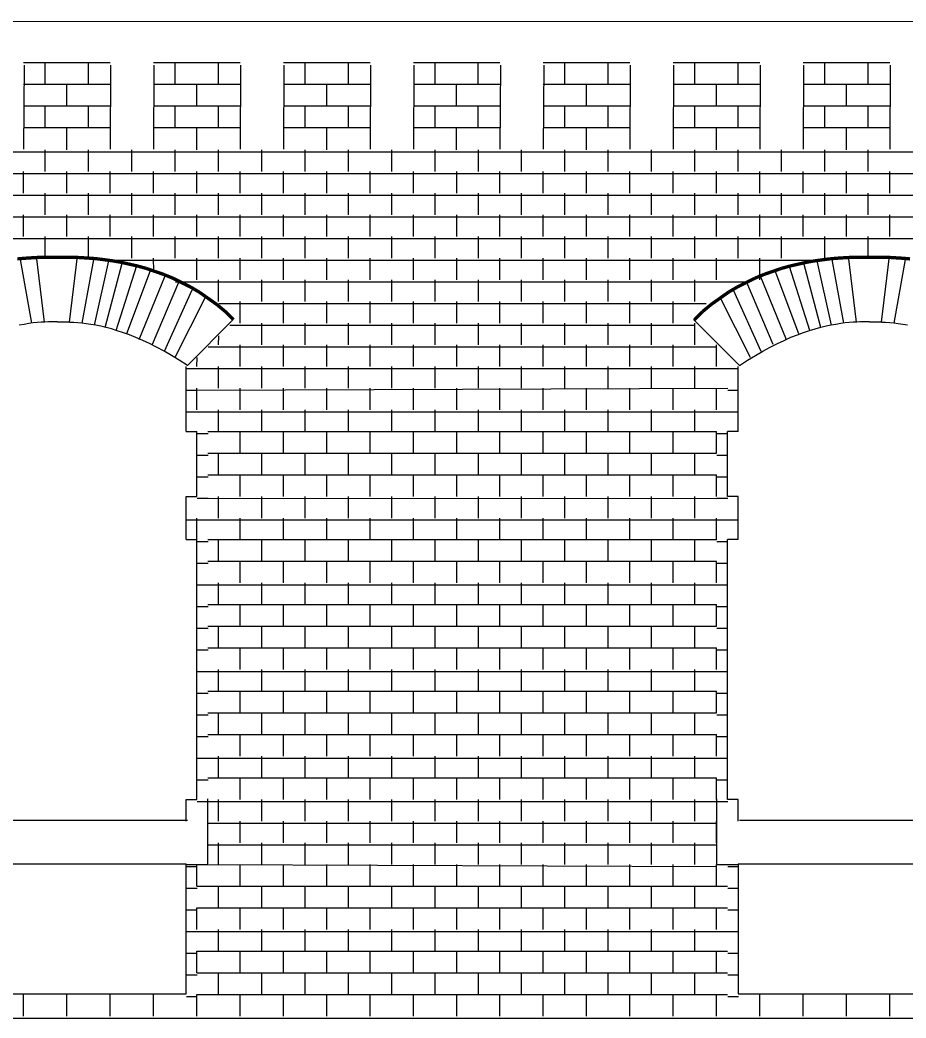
# Model space of a CAD drawing. Extents: x 38 to 304, y 35 to 202.
# Drawn here: x 196.81 to 237.73, y 105.5 to 151.59 of the extents above; entities that cross this region are included whole.
import ezdxf

# ---------------------------------------------------------------- set-up
doc = ezdxf.new("R2010")
doc.units = 0
doc.header["$MEASUREMENT"] = 0
doc.layers.add('OHNE_NAMEN', color=5, linetype='CONTINUOUS')

msp = doc.modelspace()

# ---------------------------------------------------------------- linework, layer by layer
at = {"layer": 'OHNE_NAMEN', "color": 5, "linetype": 'CONTINUOUS'}
msp.add_line((54.9808, 151.5914), (303.0001, 151.5001), dxfattribs=at)
at = {"layer": 'OHNE_NAMEN', "color": 7, "linetype": 'CONTINUOUS'}
for p, q in [((196.9791, 149.6215), (200.9793, 149.6215)), ((196.9999, 149.5002), (196.9791, 145.621)), ((197.9796, 148.5911), (197.9796, 149.5912)), ((199.9798, 148.5911), (199.9798, 149.5912)), ((201.0001, 149.5002), (200.9793, 145.621)), ((202.9792, 149.6215), (206.9793, 149.6215)), ((203, 149.5002), (202.9792, 145.621)), ((203.9796, 148.5911), (203.9796, 149.5912)), ((205.9799, 148.5911), (205.9799, 149.5912)), ((207.0001, 149.5002), (206.9793, 145.621)), ((208.9792, 149.6215), (212.9794, 149.6215)), ((209, 149.5002), (208.9792, 145.621)), ((209.9797, 148.5911), (209.9797, 149.5912)), ((211.9799, 148.5911), (211.9799, 149.5912)), ((213.0002, 149.5002), (212.9794, 145.621)), ((214.9792, 149.6215), (218.9794, 149.6215)), ((215.0001, 149.5002), (214.9792, 145.621)), ((215.9797, 148.5911), (215.9797, 149.5912)), ((217.98, 148.5911), (217.98, 149.5912)), ((218.9999, 149.5002), (218.9794, 145.621)), ((220.9793, 149.6215), (224.9794, 149.6215)), ((221.0001, 149.5002), (220.9793, 145.621)), ((221.9798, 148.5911), (221.9798, 149.5912)), ((223.98, 148.5911), (223.98, 149.5912)), ((224.9999, 149.5002), (224.9791, 145.621)), ((226.9793, 149.6215), (230.9795, 149.6215)), ((227.0002, 149.5002), (226.9793, 145.621)), ((227.9798, 148.5911), (227.9798, 149.5912)), ((229.9801, 148.5911), (229.9801, 149.5912)), ((230.9999, 149.5002), (230.9791, 145.621)), ((232.9794, 149.6215), (236.9795, 149.6215)), ((232.9998, 149.5002), (232.9794, 145.621)), ((233.9798, 148.5911), (233.9798, 149.5912)), ((235.9801, 148.5911), (235.9801, 149.5912)), ((237, 149.5002), (236.9792, 145.621)), ((196.9791, 148.6214), (200.9793, 148.6214)), ((198.9797, 147.5909), (198.9797, 148.5911)), ((202.9792, 148.6214), (206.9793, 148.6214)), ((204.9797, 147.5909), (204.9797, 148.5911)), ((208.9792, 148.6214), (212.9794, 148.6214)), ((210.9798, 147.5909), (210.9798, 148.5911)), ((214.9792, 148.6214), (218.9794, 148.6214)), ((216.9798, 147.5909), (216.9798, 148.5911)), ((220.9793, 148.6214), (224.9794, 148.6214)), ((222.9799, 147.5909), (222.9799, 148.5911)), ((226.9793, 148.6214), (230.9795, 148.6214)), ((228.98, 147.5909), (228.98, 148.5911)), ((232.9794, 148.6214), (236.9795, 148.6214)), ((234.98, 147.5909), (234.98, 148.5911)), ((196.9791, 147.6213), (200.9793, 147.6213)), ((197.9799, 146.5912), (197.9799, 147.5909)), ((199.9795, 146.5912), (199.9795, 147.5913)), ((202.9792, 147.6213), (206.9793, 147.6213)), ((203.98, 146.5912), (203.98, 147.5909)), ((205.9795, 146.5912), (205.9795, 147.5913)), ((208.9792, 147.6213), (212.9794, 147.6213)), ((209.98, 146.5912), (209.98, 147.5909)), ((211.9796, 146.5912), (211.9796, 147.5913)), ((214.9792, 147.6213), (218.9794, 147.6213)), ((215.9801, 146.5912), (215.9801, 147.5909)), ((217.9796, 146.5912), (217.9796, 147.5913)), ((220.9793, 147.6213), (224.9794, 147.6213)), ((221.9801, 146.5912), (221.9801, 147.5909)), ((223.9797, 146.5912), (223.9797, 147.5913)), ((226.9793, 147.6213), (230.9795, 147.6213)), ((227.9802, 146.5912), (227.9802, 147.5909)), ((229.9797, 146.5912), (229.9797, 147.5913)), ((232.9794, 147.6213), (236.9795, 147.6213)), ((233.9802, 146.5912), (233.9802, 147.5909)), ((235.9798, 146.5912), (235.9798, 147.5913)), ((196.9791, 146.6215), (200.9793, 146.6215)), ((198.9797, 145.591), (198.9797, 146.5912)), ((202.9792, 146.6215), (206.9793, 146.6215)), ((204.9797, 145.591), (204.9797, 146.5912)), ((208.9792, 146.6215), (212.9794, 146.6215)), ((210.9798, 145.591), (210.9798, 146.5912)), ((214.9792, 146.6215), (218.9794, 146.6215)), ((216.9795, 145.591), (216.9795, 146.5912)), ((220.9793, 146.6215), (224.9794, 146.6215)), ((222.9795, 145.591), (222.9795, 146.5912)), ((226.9793, 146.6215), (230.9795, 146.6215)), ((228.9796, 145.591), (228.9796, 146.5912)), ((232.9794, 146.6215), (236.9795, 146.6215)), ((234.9796, 145.591), (234.9796, 146.5912)), ((55.0002, 145.5), (303.0001, 145.5)), ((197.9807, 144.5906), (197.9807, 145.5907)), ((199.9806, 144.5906), (199.9806, 145.5907)), ((201.9805, 144.5906), (201.9805, 145.5907)), ((203.9807, 144.5906), (203.9807, 145.5907)), ((205.9809, 144.5916), (205.9809, 145.5914)), ((207.9808, 144.5916), (207.9808, 145.5914)), ((209.9811, 144.5916), (209.9811, 145.5914)), ((211.981, 144.5916), (211.981, 145.5914)), ((213.9809, 144.5916), (213.9809, 145.5914)), ((215.9811, 144.5916), (215.9811, 145.5914)), ((217.981, 144.5916), (217.981, 145.5914)), ((219.9809, 144.5916), (219.9809, 145.5914)), ((221.9812, 144.5916), (221.9812, 145.5914)), ((223.9811, 144.5916), (223.9811, 145.5914)), ((225.981, 144.5916), (225.981, 145.5914)), ((227.9812, 144.5916), (227.9812, 145.5914)), ((229.9808, 144.5906), (229.9808, 145.5903)), ((231.9814, 144.5916), (231.9814, 145.5914)), ((233.9813, 144.5913), (233.9813, 145.591)), ((235.9815, 144.5916), (235.9815, 145.5914)), ((55.0002, 144.4999), (303.0001, 144.4999)), ((196.9809, 143.5908), (196.9809, 144.5909)), ((198.9808, 143.5908), (198.9808, 144.5909)), ((200.9807, 143.5908), (200.9807, 144.5909)), ((202.9809, 143.5908), (202.9809, 144.5909)), ((204.9808, 143.5904), (204.9808, 144.5906)), ((206.9807, 143.5904), (206.9807, 144.5906)), ((208.9806, 143.5904), (208.9806, 144.5906)), ((210.9809, 143.5904), (210.9809, 144.5906)), ((212.9808, 143.5904), (212.9808, 144.5906)), ((214.9806, 143.5904), (214.9806, 144.5906)), ((216.9806, 143.5904), (216.9806, 144.5906)), ((218.9808, 143.5904), (218.9808, 144.5906)), ((220.9807, 143.5904), (220.9807, 144.5906)), ((222.9806, 143.5904), (222.9806, 144.5906)), ((224.9809, 143.5901), (224.9809, 144.5906)), ((226.9807, 143.5901), (226.9807, 144.5902)), ((228.9806, 143.5901), (228.9806, 144.5902)), ((230.9813, 143.5919), (230.9813, 144.5916)), ((232.9815, 143.5915), (232.9815, 144.5913)), ((234.9814, 143.5915), (234.9814, 144.5913)), ((236.9813, 143.5915), (236.9813, 144.5913)), ((55.0002, 143.5001), (303.0001, 143.5001)), ((197.9807, 142.5907), (197.9807, 143.5908)), ((199.9806, 142.5907), (199.9806, 143.5908)), ((201.9805, 142.5907), (201.9805, 143.5908)), ((203.9807, 142.5907), (203.9807, 143.5908)), ((205.9809, 142.5914), (205.9809, 143.5911)), ((207.9808, 142.5914), (207.9808, 143.5911)), ((209.9811, 142.5914), (209.9811, 143.5911)), ((211.981, 142.5914), (211.981, 143.5911)), ((213.9809, 142.5914), (213.9809, 143.5911)), ((215.9811, 142.5914), (215.9811, 143.5911)), ((217.981, 142.5914), (217.981, 143.5911)), ((219.9809, 142.5914), (219.9809, 143.5911)), ((221.9812, 142.5914), (221.9812, 143.5911)), ((223.9811, 142.5914), (223.9811, 143.5911)), ((225.981, 142.5914), (225.981, 143.5911)), ((227.9812, 142.5914), (227.9812, 143.5911)), ((229.9811, 142.5914), (229.9811, 143.5911)), ((231.981, 142.5914), (231.981, 143.5911)), ((233.9813, 142.5914), (233.9813, 143.5911)), ((235.9811, 142.5914), (235.9811, 143.5911)), ((55.0002, 142.5), (303.0001, 142.5)), ((196.9805, 141.5912), (196.9805, 142.5914)), ((198.9808, 141.5912), (198.9808, 142.5914)), ((200.9807, 141.5912), (200.9807, 142.5914)), ((202.9809, 141.5912), (202.9809, 142.5914)), ((204.9808, 141.5905), (204.9808, 142.5907)), ((206.9807, 141.5905), (206.9807, 142.5907)), ((208.9806, 141.5905), (208.9806, 142.5907)), ((210.9809, 141.5905), (210.9809, 142.5907)), ((212.9808, 141.5905), (212.9808, 142.5907)), ((214.9806, 141.5905), (214.9806, 142.5907)), ((216.9806, 141.5905), (216.9806, 142.5907)), ((218.9808, 141.5905), (218.9808, 142.5907)), ((220.9807, 141.5905), (220.9807, 142.5907)), ((222.9806, 141.5905), (222.9806, 142.5907)), ((224.9809, 141.5902), (224.9809, 142.5907)), ((226.9807, 141.5902), (226.9807, 142.5903)), ((228.9806, 141.5902), (228.9806, 142.5903)), ((230.9805, 141.5902), (230.9805, 142.5903)), ((232.9808, 141.5902), (232.9808, 142.5903)), ((234.9807, 141.5902), (234.9807, 142.5903)), ((236.9806, 141.5902), (236.9806, 142.5903)), ((197.9807, 140.5915), (197.9807, 141.5916)), ((199.9806, 140.5915), (199.9806, 141.5916)), ((201.9808, 140.5904), (201.9808, 141.5905)), ((203.9807, 140.5911), (203.9807, 141.5912)), ((205.9809, 140.5915), (205.9809, 141.5912)), ((207.9808, 140.5915), (207.9808, 141.5912)), ((209.9811, 140.5915), (209.9811, 141.5912)), ((211.981, 140.5915), (211.981, 141.5912)), ((213.9809, 140.5915), (213.9809, 141.5912)), ((215.9811, 140.5915), (215.9811, 141.5912)), ((217.981, 140.5915), (217.981, 141.5912)), ((219.9809, 140.5915), (219.9809, 141.5912)), ((221.9812, 140.5915), (221.9812, 141.5912)), ((223.9811, 140.5915), (223.9811, 141.5912)), ((225.981, 140.5915), (225.981, 141.5912)), ((227.9812, 140.5915), (227.9812, 141.5912)), ((229.9808, 140.5901), (229.9808, 141.5902)), ((231.9807, 140.5901), (231.9807, 141.5902)), ((233.9806, 140.5901), (233.9806, 141.5902)), ((235.9808, 140.5901), (235.9808, 141.5902)), ((55.0002, 141.4999), (303.0001, 141.4999)), ((197.9404, 137.643), (197.5693, 140.6768)), ((199.1039, 137.643), (199.4747, 140.6768)), ((203, 139.9999), (202.9809, 140.5915)), ((204.9808, 139.5906), (204.9808, 140.5908)), ((206.9807, 139.5906), (206.9807, 140.5908)), ((208.9806, 139.5906), (208.9806, 140.5908)), ((210.9809, 139.5906), (210.9809, 140.5908)), ((212.9808, 139.5906), (212.9808, 140.5908)), ((214.9806, 139.5906), (214.9806, 140.5908)), ((216.9806, 139.5906), (216.9806, 140.5908)), ((218.9808, 139.5906), (218.9808, 140.5908)), ((220.9807, 139.5906), (220.9807, 140.5908)), ((222.9806, 139.5906), (222.9806, 140.5908)), ((224.9809, 139.5903), (224.9809, 140.5908)), ((226.9807, 139.5903), (226.9807, 140.5904)), ((228.9806, 139.5903), (228.9806, 140.5904)), ((230.9809, 139.5903), (230.9809, 140.5904)), ((235.4404, 137.643), (235.0696, 140.6768)), ((236.6042, 137.643), (236.9749, 140.6768)), ((197.358, 137.59), (196.8288, 140.5357)), ((199.6863, 137.59), (200.2155, 140.5357)), ((200.2511, 137.5018), (200.9207, 140.4652)), ((200.7447, 137.396), (201.5384, 140.3593)), ((201.0001, 140.5001), (233.5001, 140.5001)), ((201.2566, 137.2549), (202.1907, 140.2006)), ((233.2881, 137.2549), (232.3536, 140.2006)), ((233.7996, 137.396), (233.0062, 140.3593)), ((234.2935, 137.5018), (233.6232, 140.4652)), ((234.8583, 137.59), (234.3287, 140.5357)), ((237.1866, 137.59), (237.7158, 140.5357)), ((201.7504, 137.1198), (202.844, 140.0242)), ((202.3145, 136.8376), (203.5143, 139.7772)), ((232.2121, 136.8199), (231.013, 139.7596)), ((232.7769, 137.1021), (231.6833, 140.0066)), ((202.9259, 136.6199), (204.149, 139.4774)), ((204.0001, 139.5), (230.5001, 139.5)), ((205.9809, 138.5916), (205.9809, 139.5913)), ((207.9808, 138.5916), (207.9808, 139.5913)), ((209.9811, 138.5916), (209.9811, 139.5913)), ((211.981, 138.5916), (211.981, 139.5913)), ((213.9809, 138.5916), (213.9809, 139.5913)), ((215.9811, 138.5916), (215.9811, 139.5913)), ((217.981, 138.5916), (217.981, 139.5913)), ((219.9809, 138.5916), (219.9809, 139.5913)), ((221.9812, 138.5916), (221.9812, 139.5913)), ((223.9811, 138.5916), (223.9811, 139.5913)), ((225.981, 138.5916), (225.981, 139.5913)), ((227.9812, 138.5916), (227.9812, 139.5913)), ((231.6007, 136.6023), (230.378, 139.4598)), ((203.4907, 136.2968), (204.7663, 139.1246)), ((203.9842, 136.0145), (205.3664, 138.7542)), ((230.5424, 135.9969), (229.1606, 138.7366)), ((231.0363, 136.2791), (229.7603, 139.107)), ((206, 138.5002), (228.5002, 138.5002)), ((206.9807, 137.5907), (206.9807, 138.5905)), ((208.9806, 137.5907), (208.9806, 138.5905)), ((210.9809, 137.5907), (210.9809, 138.5905)), ((212.9808, 137.5907), (212.9808, 138.5905)), ((214.9806, 137.5907), (214.9806, 138.5905)), ((216.9806, 137.5907), (216.9806, 138.5905)), ((218.9808, 137.5907), (218.9808, 138.5905)), ((220.9807, 137.5907), (220.9807, 138.5905)), ((222.9806, 137.5907), (222.9806, 138.5905)), ((224.9809, 137.5904), (224.9809, 138.5905)), ((226.9807, 137.5904), (226.9807, 138.5902)), ((204.5423, 135.6325), (206.6636, 137.7537)), ((206.4999, 137.5001), (227.9999, 137.5001)), ((207.9808, 136.5917), (207.9808, 137.5911)), ((209.9811, 136.5917), (209.9811, 137.5911)), ((211.981, 136.5917), (211.981, 137.5911)), ((213.9809, 136.5917), (213.9809, 137.5911)), ((215.9811, 136.5917), (215.9811, 137.5911)), ((217.981, 136.5917), (217.981, 137.5911)), ((219.9809, 136.5917), (219.9809, 137.5911)), ((221.9812, 136.5917), (221.9812, 137.5911)), ((223.9811, 136.5917), (223.9811, 137.5911)), ((225.981, 136.5917), (225.981, 137.5911)), ((230.0422, 135.6325), (227.9209, 137.7537)), ((227.9812, 136.5917), (227.9812, 137.5911)), ((205.9809, 136.5917), (206, 136.9998)), ((205.5001, 136.4999), (229, 136.4999)), ((206.9807, 135.5905), (206.9807, 136.5906)), ((208.9806, 135.5905), (208.9806, 136.5906)), ((210.9809, 135.5905), (210.9809, 136.5906)), ((212.9808, 135.5905), (212.9808, 136.5906)), ((214.9806, 135.5905), (214.9806, 136.5906)), ((216.9806, 135.5905), (216.9806, 136.5906)), ((218.9808, 135.5905), (218.9808, 136.5906)), ((220.9807, 135.5905), (220.9807, 136.5906)), ((222.9806, 135.5905), (222.9806, 136.5906)), ((224.9809, 135.5901), (224.9809, 136.5906)), ((226.9807, 135.5901), (226.9807, 136.5903)), ((228.9806, 135.5901), (228.9806, 136.5903)), ((204.9808, 135.5905), (204.9999, 136.0001)), ((205.9809, 134.5914), (205.9809, 135.5912)), ((207.9808, 134.5914), (207.9808, 135.5912)), ((209.9811, 134.5914), (209.9811, 135.5912)), ((211.981, 134.5914), (211.981, 135.5912)), ((213.9809, 134.5914), (213.9809, 135.5912)), ((215.9811, 134.5914), (215.9811, 135.5912)), ((217.981, 134.5914), (217.981, 135.5912)), ((219.9809, 134.5914), (219.9809, 135.5912)), ((221.9812, 134.5914), (221.9812, 135.5912)), ((223.9811, 134.5914), (223.9811, 135.5912)), ((225.981, 134.5914), (225.981, 135.5912)), ((227.9812, 134.5914), (227.9812, 135.5912)), ((204.9999, 135.5002), (229.4999, 135.5002)), ((204.9808, 133.5906), (204.9808, 134.5907)), ((204.9999, 134.5001), (229.4999, 134.5879)), ((206.9807, 133.5906), (206.9807, 134.5907)), ((208.9806, 133.5906), (208.9806, 134.5907)), ((210.9809, 133.5906), (210.9809, 134.5907)), ((212.9808, 133.5906), (212.9808, 134.5907)), ((214.9806, 133.5906), (214.9806, 134.5907)), ((216.9806, 133.5906), (216.9806, 134.5907)), ((218.9808, 133.5906), (218.9808, 134.5907)), ((220.9807, 133.5906), (220.9807, 134.5907)), ((222.9806, 133.5906), (222.9806, 134.5907)), ((224.9809, 133.5902), (224.9809, 134.5907)), ((226.9807, 133.5902), (226.9807, 134.5904)), ((228.9806, 133.5902), (228.9806, 134.5904)), ((204.9999, 133.4999), (229.4999, 133.4999)), ((205.9809, 132.5915), (205.9809, 133.5913)), ((207.9808, 132.5915), (207.9808, 133.5913)), ((209.9811, 132.5915), (209.9811, 133.5913)), ((211.981, 132.5915), (211.981, 133.5913)), ((213.9809, 132.5915), (213.9809, 133.5913)), ((215.9811, 132.5915), (215.9811, 133.5913)), ((217.981, 132.5915), (217.981, 133.5913)), ((219.9809, 132.5915), (219.9809, 133.5913)), ((221.9812, 132.5915), (221.9812, 133.5913)), ((223.9811, 132.5915), (223.9811, 133.5913)), ((225.981, 132.5915), (225.981, 133.5913)), ((227.9812, 132.5915), (227.9812, 133.5913)), ((205.4811, 132.5915), (228.981, 132.5915)), ((206.9807, 131.5907), (206.9807, 132.5908)), ((208.9806, 131.5907), (208.9806, 132.5908)), ((210.9809, 131.5907), (210.9809, 132.5908)), ((212.9808, 131.5907), (212.9808, 132.5908)), ((214.9806, 131.5907), (214.9806, 132.5908)), ((216.9806, 131.5907), (216.9806, 132.5908)), ((218.9808, 131.5907), (218.9808, 132.5908)), ((220.9807, 131.5907), (220.9807, 132.5908)), ((222.9806, 131.5907), (222.9806, 132.5908)), ((224.9809, 131.5903), (224.9809, 132.5908)), ((226.9807, 131.5903), (226.9807, 132.5905)), ((228.9806, 131.5903), (228.9806, 132.5905)), ((205.4807, 131.5914), (228.9806, 131.5914)), ((205.9809, 130.5916), (205.9809, 131.5914)), ((207.9808, 130.5916), (207.9808, 131.5914)), ((209.9811, 130.5916), (209.9811, 131.5914)), ((211.981, 130.5916), (211.981, 131.5914)), ((213.9809, 130.5916), (213.9809, 131.5914)), ((215.9811, 130.5916), (215.9811, 131.5914)), ((217.981, 130.5916), (217.981, 131.5914)), ((219.9809, 130.5916), (219.9809, 131.5914)), ((221.9812, 130.5916), (221.9812, 131.5914)), ((223.9811, 130.5916), (223.9811, 131.5914)), ((225.981, 130.5916), (225.981, 131.5914)), ((227.9812, 130.5916), (227.9812, 131.5914)), ((205.4811, 130.5913), (228.981, 130.5913)), ((206.9807, 129.5904), (206.9807, 130.5906)), ((208.9806, 129.5904), (208.9806, 130.5906)), ((210.9809, 129.5904), (210.9809, 130.5906)), ((212.9808, 129.5904), (212.9808, 130.5906)), ((214.9806, 129.5904), (214.9806, 130.5906)), ((216.9806, 129.5904), (216.9806, 130.5906)), ((218.9808, 129.5904), (218.9808, 130.5906)), ((220.9807, 129.5904), (220.9807, 130.5906)), ((222.9806, 129.5904), (222.9806, 130.5906)), ((224.9809, 129.5901), (224.9809, 130.5906)), ((226.9807, 129.5901), (226.9807, 130.5902)), ((228.9806, 129.5901), (228.9806, 130.5902)), ((205.9809, 128.5914), (205.9809, 129.5911)), ((207.9808, 128.5914), (207.9808, 129.5911)), ((209.9811, 128.5914), (209.9811, 129.5911)), ((211.981, 128.5914), (211.981, 129.5911)), ((213.9809, 128.5914), (213.9809, 129.5911)), ((215.9811, 128.5914), (215.9811, 129.5911)), ((217.981, 128.5914), (217.981, 129.5911)), ((219.9809, 128.5914), (219.9809, 129.5911)), ((221.9812, 128.5914), (221.9812, 129.5911)), ((223.9811, 128.5914), (223.9811, 129.5911)), ((225.981, 128.5914), (225.981, 129.5911)), ((227.9812, 128.5914), (227.9812, 129.5911)), ((205.5001, 129.5001), (229, 129.4984)), ((204.9808, 127.5905), (204.9808, 128.5907)), ((204.9999, 128.5), (229.4999, 128.5)), ((206.9807, 127.5905), (206.9807, 128.5907)), ((208.9806, 127.5905), (208.9806, 128.5907)), ((210.9809, 127.5905), (210.9809, 128.5907)), ((212.9808, 127.5905), (212.9808, 128.5907)), ((214.9806, 127.5905), (214.9806, 128.5907)), ((216.9806, 127.5905), (216.9806, 128.5907)), ((218.9808, 127.5905), (218.9808, 128.5907)), ((220.9807, 127.5905), (220.9807, 128.5907)), ((222.9806, 127.5905), (222.9806, 128.5907)), ((224.9809, 127.5902), (224.9809, 128.5907)), ((226.9807, 127.5902), (226.9807, 128.5903)), ((228.9806, 127.5902), (228.9806, 128.5903)), ((205.4807, 127.5916), (228.9806, 127.5916)), ((205.9809, 126.5915), (205.9809, 127.5913)), ((207.9808, 126.5915), (207.9808, 127.5913)), ((209.9811, 126.5915), (209.9811, 127.5913)), ((211.981, 126.5915), (211.981, 127.5913)), ((213.9809, 126.5915), (213.9809, 127.5913)), ((215.9811, 126.5915), (215.9811, 127.5913)), ((217.981, 126.5915), (217.981, 127.5913)), ((219.9809, 126.5915), (219.9809, 127.5913)), ((221.9812, 126.5915), (221.9812, 127.5913)), ((223.9811, 126.5915), (223.9811, 127.5913)), ((225.981, 126.5915), (225.981, 127.5913)), ((227.9812, 126.5915), (227.9812, 127.5913)), ((205.4811, 126.5915), (228.981, 126.5915)), ((206.9807, 125.5907), (206.9807, 126.5908)), ((208.9806, 125.5907), (208.9806, 126.5908)), ((210.9809, 125.5907), (210.9809, 126.5908)), ((212.9808, 125.5907), (212.9808, 126.5908)), ((214.9806, 125.5907), (214.9806, 126.5908)), ((216.9806, 125.5907), (216.9806, 126.5908)), ((218.9808, 125.5907), (218.9808, 126.5908)), ((220.9807, 125.5907), (220.9807, 126.5908)), ((222.9806, 125.5907), (222.9806, 126.5908)), ((224.9809, 125.5903), (224.9809, 126.5908)), ((226.9807, 125.5903), (226.9807, 126.5904)), ((228.9806, 125.5903), (228.9806, 126.5904)), ((205.5001, 125.5), (229, 125.4982)), ((205.9809, 124.5916), (205.9809, 125.5913)), ((207.9808, 124.5916), (207.9808, 125.5913)), ((209.9811, 124.5916), (209.9811, 125.5913)), ((211.981, 124.5916), (211.981, 125.5913)), ((213.9809, 124.5916), (213.9809, 125.5913)), ((215.9811, 124.5916), (215.9811, 125.5913)), ((217.981, 124.5916), (217.981, 125.5913)), ((219.9809, 124.5916), (219.9809, 125.5913)), ((221.9812, 124.5916), (221.9812, 125.5913)), ((223.9811, 124.5916), (223.9811, 125.5913)), ((225.981, 124.5916), (225.981, 125.5913)), ((227.9812, 124.5916), (227.9812, 125.5913)), ((205.4811, 124.5912), (228.981, 124.5912)), ((206.9807, 123.5908), (206.9807, 124.5909)), ((208.9806, 123.5908), (208.9806, 124.5909)), ((210.9809, 123.5908), (210.9809, 124.5909)), ((212.9808, 123.5908), (212.9808, 124.5909)), ((214.9806, 123.5908), (214.9806, 124.5909)), ((216.9806, 123.5908), (216.9806, 124.5909)), ((218.9808, 123.5908), (218.9808, 124.5909)), ((220.9807, 123.5908), (220.9807, 124.5909)), ((222.9806, 123.5908), (222.9806, 124.5909)), ((224.9809, 123.5904), (224.9809, 124.5909)), ((226.9807, 123.5904), (226.9807, 124.5905)), ((228.9806, 123.5904), (228.9806, 124.5905)), ((205.4807, 123.5915), (228.9806, 123.5915)), ((205.9809, 122.5917), (205.9809, 123.5915)), ((207.9808, 122.5917), (207.9808, 123.5915)), ((209.9811, 122.5917), (209.9811, 123.5915)), ((211.981, 122.5917), (211.981, 123.5915)), ((213.9809, 122.5917), (213.9809, 123.5915)), ((215.9811, 122.5917), (215.9811, 123.5915)), ((217.981, 122.5917), (217.981, 123.5915)), ((219.9809, 122.5917), (219.9809, 123.5915)), ((221.9812, 122.5917), (221.9812, 123.5915)), ((223.9811, 122.5917), (223.9811, 123.5915)), ((225.981, 122.5917), (225.981, 123.5915)), ((227.9812, 122.5917), (227.9812, 123.5915)), ((205.4811, 122.5913), (228.981, 122.5913)), ((206.9807, 121.5905), (206.9807, 122.5906)), ((208.9806, 121.5905), (208.9806, 122.5906)), ((210.9809, 121.5905), (210.9809, 122.5906)), ((212.9808, 121.5905), (212.9808, 122.5906)), ((214.9806, 121.5905), (214.9806, 122.5906)), ((216.9806, 121.5905), (216.9806, 122.5906)), ((218.9808, 121.5905), (218.9808, 122.5906)), ((220.9807, 121.5905), (220.9807, 122.5906)), ((222.9806, 121.5905), (222.9806, 122.5906)), ((224.9809, 121.5902), (224.9809, 122.5906)), ((226.9807, 121.5902), (226.9807, 122.5903)), ((228.9806, 121.5902), (228.9806, 122.5903)), ((205.5001, 121.5002), (229, 121.4984)), ((205.9809, 120.5914), (205.9809, 121.5912)), ((207.9808, 120.5914), (207.9808, 121.5912)), ((209.9811, 120.5914), (209.9811, 121.5912)), ((211.981, 120.5914), (211.981, 121.5912)), ((213.9809, 120.5914), (213.9809, 121.5912)), ((215.9811, 120.5914), (215.9811, 121.5912)), ((217.981, 120.5914), (217.981, 121.5912)), ((219.9809, 120.5914), (219.9809, 121.5912)), ((221.9812, 120.5914), (221.9812, 121.5912)), ((223.9811, 120.5914), (223.9811, 121.5912)), ((225.981, 120.5914), (225.981, 121.5912)), ((227.9812, 120.5914), (227.9812, 121.5912)), ((205.4811, 120.5914), (228.981, 120.5914)), ((206.9807, 119.5906), (206.9807, 120.5907)), ((208.9806, 119.5906), (208.9806, 120.5907)), ((210.9809, 119.5906), (210.9809, 120.5907)), ((212.9808, 119.5906), (212.9808, 120.5907)), ((214.9806, 119.5906), (214.9806, 120.5907)), ((216.9806, 119.5906), (216.9806, 120.5907)), ((218.9808, 119.5906), (218.9808, 120.5907)), ((220.9807, 119.5906), (220.9807, 120.5907)), ((222.9806, 119.5906), (222.9806, 120.5907)), ((224.9809, 119.5903), (224.9809, 120.5907)), ((226.9807, 119.5903), (226.9807, 120.5904)), ((228.9806, 119.5903), (228.9806, 120.5904)), ((205.4807, 119.5913), (228.9806, 119.5913)), ((205.9809, 118.5915), (205.9809, 119.5913)), ((207.9808, 118.5915), (207.9808, 119.5913)), ((209.9811, 118.5915), (209.9811, 119.5913)), ((211.981, 118.5915), (211.981, 119.5913)), ((213.9809, 118.5915), (213.9809, 119.5913)), ((215.9811, 118.5915), (215.9811, 119.5913)), ((217.981, 118.5915), (217.981, 119.5913)), ((219.9809, 118.5915), (219.9809, 119.5913)), ((221.9812, 118.5915), (221.9812, 119.5913)), ((223.9811, 118.5915), (223.9811, 119.5913)), ((225.981, 118.5915), (225.981, 119.5913)), ((227.9812, 118.5915), (227.9812, 119.5913)), ((205.4811, 118.5915), (228.981, 118.5915)), ((206.9807, 117.5907), (206.9807, 118.5908)), ((208.9806, 117.5907), (208.9806, 118.5908)), ((210.9809, 117.5907), (210.9809, 118.5908)), ((212.9808, 117.5907), (212.9808, 118.5908)), ((214.9806, 117.5907), (214.9806, 118.5908)), ((216.9806, 117.5907), (216.9806, 118.5908)), ((218.9808, 117.5907), (218.9808, 118.5908)), ((220.9807, 117.5907), (220.9807, 118.5908)), ((222.9806, 117.5907), (222.9806, 118.5908)), ((224.9809, 117.5904), (224.9809, 118.5908)), ((226.9807, 117.5904), (226.9807, 118.5905)), ((228.9806, 117.5904), (228.9806, 118.5905)), ((205.9809, 116.5916), (205.9809, 117.5914)), ((207.9808, 116.5916), (207.9808, 117.5914)), ((209.9811, 116.5916), (209.9811, 117.5914)), ((211.981, 116.5916), (211.981, 117.5914)), ((213.9809, 116.5916), (213.9809, 117.5914)), ((215.9811, 116.5916), (215.9811, 117.5914)), ((217.981, 116.5916), (217.981, 117.5914)), ((219.9809, 116.5916), (219.9809, 117.5914)), ((221.9812, 116.5916), (221.9812, 117.5914)), ((223.9811, 116.5916), (223.9811, 117.5914)), ((225.981, 116.5916), (225.981, 117.5914)), ((227.9812, 116.5916), (227.9812, 117.5914)), ((205.5001, 117.5001), (229, 117.4983)), ((205.4811, 116.5913), (228.981, 116.5913)), ((206.9807, 115.5905), (206.9807, 116.5906)), ((208.9806, 115.5905), (208.9806, 116.5906)), ((210.9809, 115.5905), (210.9809, 116.5906)), ((212.9808, 115.5905), (212.9808, 116.5906)), ((214.9806, 115.5905), (214.9806, 116.5906)), ((216.9806, 115.5905), (216.9806, 116.5906)), ((218.9808, 115.5905), (218.9808, 116.5906)), ((220.9807, 115.5905), (220.9807, 116.5906)), ((222.9806, 115.5905), (222.9806, 116.5906)), ((224.9809, 115.5901), (224.9809, 116.5906)), ((226.9807, 115.5901), (226.9807, 116.5902)), ((228.9806, 115.5901), (228.9806, 116.5902)), ((204.9999, 115.5001), (229.4999, 115.5001)), ((205.4803, 112.6215), (205.4803, 115.6215)), ((205.9809, 114.5914), (205.9809, 115.5912)), ((207.9808, 114.5914), (207.9808, 115.5912)), ((209.9811, 114.5914), (209.9811, 115.5912)), ((211.981, 114.5914), (211.981, 115.5912)), ((213.9809, 114.5914), (213.9809, 115.5912)), ((215.9811, 114.5914), (215.9811, 115.5912)), ((217.981, 114.5914), (217.981, 115.5912)), ((219.9809, 114.5914), (219.9809, 115.5912)), ((221.9812, 114.5914), (221.9812, 115.5912)), ((223.9811, 114.5914), (223.9811, 115.5912)), ((225.981, 114.5914), (225.981, 115.5912)), ((227.9812, 114.5914), (227.9812, 115.5912)), ((228.9803, 115.6215), (228.9803, 112.6215)), ((205.5001, 114.5), (229, 114.5)), ((206.9807, 113.5906), (206.9807, 114.5907)), ((208.9806, 113.5906), (208.9806, 114.5907)), ((210.9809, 113.5906), (210.9809, 114.5907)), ((212.9808, 113.5906), (212.9808, 114.5907)), ((214.9806, 113.5906), (214.9806, 114.5907)), ((216.9806, 113.5906), (216.9806, 114.5907)), ((218.9808, 113.5906), (218.9808, 114.5907)), ((220.9807, 113.5906), (220.9807, 114.5907)), ((222.9806, 113.5906), (222.9806, 114.5907)), ((224.9809, 113.5902), (224.9809, 114.5907)), ((226.9807, 113.5902), (226.9807, 114.5903)), ((228.9806, 113.5902), (228.9806, 114.5903)), ((205.5001, 113.4999), (229, 113.4999)), ((205.9809, 112.5915), (205.9809, 113.5913)), ((207.9808, 112.5915), (207.9808, 113.5913)), ((209.9811, 112.5915), (209.9811, 113.5913)), ((211.981, 112.5915), (211.981, 113.5913)), ((213.9809, 112.5915), (213.9809, 113.5913)), ((215.9811, 112.5915), (215.9811, 113.5913)), ((217.981, 112.5915), (217.981, 113.5913)), ((219.9809, 112.5915), (219.9809, 113.5913)), ((221.9812, 112.5915), (221.9812, 113.5913)), ((223.9811, 112.5915), (223.9811, 113.5913)), ((225.981, 112.5915), (225.981, 113.5913)), ((227.9812, 112.5915), (227.9812, 113.5913)), ((204.4802, 112.5915), (205.4807, 112.5915)), ((204.4806, 112.5915), (205.4807, 112.5915)), ((204.9808, 111.5907), (204.9808, 112.5908)), ((205.4811, 112.5915), (229, 112.5001)), ((206.9807, 111.5907), (206.9807, 112.5908)), ((208.9806, 111.5907), (208.9806, 112.5908)), ((210.9809, 111.5907), (210.9809, 112.5908)), ((212.9808, 111.5907), (212.9808, 112.5908)), ((214.9806, 111.5907), (214.9806, 112.5908)), ((216.9806, 111.5907), (216.9806, 112.5908)), ((218.9808, 111.5907), (218.9808, 112.5908)), ((220.9807, 111.5907), (220.9807, 112.5908)), ((222.9806, 111.5907), (222.9806, 112.5908)), ((224.9809, 111.5903), (224.9809, 112.5908)), ((226.9807, 111.5903), (226.9807, 112.5904)), ((228.9806, 112.5915), (229.9808, 112.5915)), ((228.9806, 112.5915), (229.9808, 112.5915)), ((228.9806, 111.5903), (228.9806, 112.5904)), ((204.9808, 111.5914), (229.4809, 111.5914)), ((205.9809, 110.5916), (205.9809, 111.5914)), ((207.9808, 110.5916), (207.9808, 111.5914)), ((209.9811, 110.5916), (209.9811, 111.5914)), ((211.981, 110.5916), (211.981, 111.5914)), ((213.9809, 110.5916), (213.9809, 111.5914)), ((215.9811, 110.5916), (215.9811, 111.5914)), ((217.981, 110.5916), (217.981, 111.5914)), ((219.9809, 110.5916), (219.9809, 111.5914)), ((221.9812, 110.5916), (221.9812, 111.5914)), ((223.9811, 110.5916), (223.9811, 111.5914)), ((225.981, 110.5916), (225.981, 111.5914)), ((227.9812, 110.5916), (227.9812, 111.5914)), ((204.9808, 109.5908), (204.9808, 110.5909)), ((204.9815, 110.5912), (229.4816, 110.5912)), ((206.9807, 109.5908), (206.9807, 110.5909)), ((208.9806, 109.5908), (208.9806, 110.5909)), ((210.9809, 109.5908), (210.9809, 110.5909)), ((212.9808, 109.5908), (212.9808, 110.5909)), ((214.9806, 109.5908), (214.9806, 110.5909)), ((216.9806, 109.5908), (216.9806, 110.5909)), ((218.9808, 109.5908), (218.9808, 110.5909)), ((220.9807, 109.5908), (220.9807, 110.5909)), ((222.9806, 109.5908), (222.9806, 110.5909)), ((224.9809, 109.5904), (224.9809, 110.5909)), ((226.9807, 109.5904), (226.9807, 110.5905)), ((228.9806, 109.5904), (228.9806, 110.5905)), ((204.9999, 109.5001), (229.4999, 109.5001)), ((205.9809, 108.5917), (205.9809, 109.5915)), ((207.9808, 108.5917), (207.9808, 109.5915)), ((209.9811, 108.5917), (209.9811, 109.5915)), ((211.981, 108.5917), (211.981, 109.5915)), ((213.9809, 108.5917), (213.9809, 109.5915)), ((215.9811, 108.5917), (215.9811, 109.5915)), ((217.981, 108.5917), (217.981, 109.5915)), ((219.9809, 108.5917), (219.9809, 109.5915)), ((221.9812, 108.5917), (221.9812, 109.5915)), ((223.9811, 108.5917), (223.9811, 109.5915)), ((225.981, 108.5917), (225.981, 109.5915)), ((227.9812, 108.5917), (227.9812, 109.5915)), ((204.9808, 107.5905), (204.9808, 108.5906)), ((204.9812, 108.5913), (229.4812, 108.5913)), ((206.9807, 107.5905), (206.9807, 108.5906)), ((208.9806, 107.5905), (208.9806, 108.5906)), ((210.9809, 107.5905), (210.9809, 108.5906)), ((212.9808, 107.5905), (212.9808, 108.5906)), ((214.9806, 107.5905), (214.9806, 108.5906)), ((216.9806, 107.5905), (216.9806, 108.5906)), ((218.9808, 107.5905), (218.9808, 108.5906)), ((220.9807, 107.5905), (220.9807, 108.5906)), ((222.9806, 107.5905), (222.9806, 108.5906)), ((224.9809, 107.5902), (224.9809, 108.5906)), ((226.9807, 107.5902), (226.9807, 108.5903)), ((228.9806, 107.5902), (228.9806, 108.5903)), ((204.9808, 107.5916), (229.4809, 107.5916)), ((205.9809, 106.5914), (205.9809, 107.5912)), ((207.9808, 106.5914), (207.9808, 107.5912)), ((209.9811, 106.5914), (209.9811, 107.5912)), ((211.981, 106.5914), (211.981, 107.5912)), ((213.9809, 106.5914), (213.9809, 107.5912)), ((215.9811, 106.5914), (215.9811, 107.5912)), ((217.981, 106.5914), (217.981, 107.5912)), ((219.9809, 106.5914), (219.9809, 107.5912)), ((221.9812, 106.5914), (221.9812, 107.5912)), ((223.9811, 106.5914), (223.9811, 107.5912)), ((225.981, 106.5914), (225.981, 107.5912)), ((227.9812, 106.5914), (227.9812, 107.5912)), ((196.9805, 105.5906), (196.9805, 106.5907)), ((198.9808, 105.5906), (198.9808, 106.5907)), ((200.9807, 105.5906), (200.9807, 106.5907)), ((202.9806, 105.5906), (202.9806, 106.5907)), ((204.9808, 105.5906), (204.9808, 106.5907)), ((204.9812, 106.5914), (229.4812, 106.5914)), ((206.9807, 105.5906), (206.9807, 106.5907)), ((208.9806, 105.5906), (208.9806, 106.5907)), ((210.9809, 105.5906), (210.9809, 106.5907)), ((212.9808, 105.5906), (212.9808, 106.5907)), ((214.9806, 105.5906), (214.9806, 106.5907)), ((216.9806, 105.5906), (216.9806, 106.5907)), ((218.9808, 105.5906), (218.9808, 106.5907)), ((220.9807, 105.5906), (220.9807, 106.5907)), ((222.9806, 105.5906), (222.9806, 106.5907)), ((224.9809, 105.5903), (224.9809, 106.5907)), ((226.9807, 105.5903), (226.9807, 106.5904)), ((228.9806, 105.5903), (228.9806, 106.5904)), ((230.9805, 105.5903), (230.9805, 106.5904)), ((232.9808, 105.5903), (232.9808, 106.5904)), ((234.9807, 105.5903), (234.9807, 106.5904)), ((236.9806, 105.5903), (236.9806, 106.5904)), ((55.0002, 105.5), (303.0001, 105.5))]:
    msp.add_line(p, q, dxfattribs=at)
at = {"layer": 'OHNE_NAMEN', "color": 1, "linetype": 'CONTINUOUS'}
for p, q in [((199.0633, 137.643), (198.0632, 137.6507)), ((236.5633, 137.643), (235.5631, 137.6507)), ((204.4802, 132.5915), (204.4802, 135.5916)), ((229.9808, 132.5915), (229.9808, 135.5916)), ((204.5, 135.5002), (204.9999, 135.5002)), ((229.4999, 135.5002), (230.0002, 135.5002)), ((204.5, 134.5004), (204.9999, 134.5004)), ((229.4999, 134.5001), (230.0002, 134.5001)), ((204.5, 133.5003), (204.9999, 133.5003)), ((229.4999, 133.4999), (230.0002, 133.4999)), ((204.4802, 132.5915), (204.9808, 132.5915)), ((204.9808, 129.5915), (204.9808, 132.5915)), ((204.9999, 132.4998), (205.4997, 132.4998)), ((229, 132.5002), (229.4999, 132.5002)), ((229.4805, 129.5915), (229.4805, 132.5915)), ((229.9808, 132.5915), (229.4805, 132.5915)), ((204.9999, 131.5004), (205.4997, 131.5004)), ((229, 131.5), (229.4999, 131.5)), ((204.9999, 130.5003), (205.4997, 130.5003)), ((229, 130.5003), (229.4999, 130.5003)), ((204.4802, 127.5916), (204.4802, 129.5915)), ((204.4802, 129.5915), (204.9808, 129.5915)), ((229.9808, 129.5915), (229.4805, 129.5915)), ((229.9808, 127.5916), (229.9808, 129.5915)), ((204.9999, 129.5001), (205.4997, 129.5001)), ((229, 129.5001), (229.4999, 129.5001)), ((204.5, 128.5), (205.0002, 128.5)), ((229.4999, 128.5), (230.0002, 128.5)), ((204.4802, 127.5916), (204.9808, 127.5916)), ((204.9808, 115.5915), (204.9808, 127.5916)), ((204.9999, 127.5002), (205.4997, 127.5002)), ((229, 127.5002), (229.4999, 127.5002)), ((229.4805, 115.5915), (229.4805, 127.5916)), ((229.9808, 127.5916), (229.4805, 127.5916)), ((204.9999, 126.5001), (205.4997, 126.5001)), ((229, 126.5001), (229.4999, 126.5001)), ((204.9999, 125.5), (205.4997, 125.5)), ((229, 125.5), (229.4999, 125.5)), ((204.9999, 124.5002), (205.4997, 124.5002)), ((229, 124.5002), (229.4999, 124.5002)), ((204.9999, 123.5001), (205.4997, 123.5001)), ((229, 123.5001), (229.4999, 123.5001)), ((204.9999, 122.5), (205.4997, 122.5)), ((229, 122.5), (229.4999, 122.5)), ((204.9999, 121.5002), (205.4997, 121.5002)), ((229, 121.5002), (229.4999, 121.5002)), ((204.9999, 120.5001), (205.4997, 120.5001)), ((229, 120.5001), (229.4999, 120.5001)), ((204.9999, 119.5003), (205.4997, 119.5003)), ((229, 119.5003), (229.4999, 119.5003)), ((204.9999, 118.5002), (205.4997, 118.5002)), ((229, 118.5002), (229.4999, 118.5002)), ((204.9999, 117.5001), (205.4997, 117.5001)), ((229, 117.5001), (229.4999, 117.5001)), ((204.9999, 116.5003), (205.4997, 116.5003)), ((229, 116.5003), (229.4999, 116.5003)), ((204.4802, 114.5914), (204.4802, 115.5915)), ((204.4802, 115.5915), (204.9808, 115.5915)), ((229.9808, 115.5915), (229.4805, 115.5915)), ((229.9808, 114.5914), (229.9808, 115.5915)), ((192.5422, 114.6323), (204.5423, 114.6323)), ((230.0422, 114.6323), (242.0422, 114.6323)), ((192.4798, 112.6215), (204.4799, 112.6215)), ((204.4799, 106.6214), (204.4799, 112.6215)), ((204.5, 112.5001), (204.9999, 112.5001)), ((229.4999, 112.5001), (229.9998, 112.5001)), ((229.9801, 112.6215), (241.9801, 112.6215)), ((229.9801, 112.6215), (229.9801, 106.6214)), ((204.5, 111.5004), (204.9999, 111.5004)), ((229.4999, 111.5004), (229.9998, 111.5004)), ((204.5, 110.5002), (204.9999, 110.5002)), ((229.4999, 110.5002), (229.9998, 110.5002)), ((204.5, 109.5001), (204.9999, 109.5001)), ((229.4999, 109.5001), (229.9998, 109.5001)), ((204.5, 108.5003), (204.9999, 108.5003)), ((229.4999, 108.5003), (229.9998, 108.5003)), ((204.5, 107.4999), (204.9999, 107.4999)), ((229.4999, 107.4999), (229.9998, 107.4999)), ((192.4798, 106.6214), (204.4799, 106.6214)), ((196.9812, 106.0916), (196.9812, 106.4916)), ((198.9811, 106.0916), (198.9811, 106.4916)), ((200.981, 106.0916), (200.981, 106.4916)), ((202.9813, 106.0916), (202.9813, 106.4916)), ((204.5, 106.5001), (204.9999, 106.5001)), ((229.4999, 106.5001), (229.9998, 106.5001)), ((229.9801, 106.6214), (241.9801, 106.6214)), ((230.9809, 106.0916), (230.9809, 106.4916)), ((232.9811, 106.0916), (232.9811, 106.4916)), ((234.981, 106.0916), (234.981, 106.4916)), ((236.981, 106.0916), (236.981, 106.4916))]:
    msp.add_line(p, q, dxfattribs=at)
at = {"layer": 'OHNE_NAMEN', "color": 7, "linetype": 'CONTINUOUS', "const_width": 0.1528}
for points in [[(196.6909, 140.5569), (197.0087, 140.5858)], [(197.0087, 140.5858), (197.2941, 140.6038)], [(197.2941, 140.6038), (197.5803, 140.6218)], [(197.5803, 140.6218), (197.8339, 140.6289)], [(197.8339, 140.6289), (198.048, 140.6317)], [(198.048, 140.6317), (198.2614, 140.6342)], [(198.2614, 140.6342), (198.4347, 140.6324)], [(198.4347, 140.6324), (198.5599, 140.6324)], [(198.6672, 140.6324), (198.5423, 140.6324)], [(198.8407, 140.6342), (198.6672, 140.6324)], [(199.0556, 140.6317), (198.8407, 140.6342)], [(199.27, 140.6289), (199.0556, 140.6317)], [(199.5248, 140.6218), (199.27, 140.6289)], [(199.8126, 140.6038), (199.5248, 140.6218)], [(200.0994, 140.5858), (199.8126, 140.6038)], [(200.4191, 140.5569), (200.0994, 140.5858)], [(200.7627, 140.511), (200.4191, 140.5569)], [(201.1063, 140.4652), (200.7627, 140.511)], [(233.5075, 140.4652), (233.849, 140.511)], [(233.849, 140.511), (234.1908, 140.5569)], [(234.1908, 140.5569), (234.5087, 140.5858)], [(234.5087, 140.5858), (234.7944, 140.6038)], [(234.7944, 140.6038), (235.0805, 140.6218)], [(235.0805, 140.6218), (235.3342, 140.6289)], [(235.3342, 140.6289), (235.548, 140.6317)], [(235.548, 140.6317), (235.7614, 140.6342)], [(235.7614, 140.6342), (235.935, 140.6324)], [(235.935, 140.6324), (236.0598, 140.6324)], [(236.1671, 140.6324), (236.0422, 140.6324)], [(236.341, 140.6342), (236.1671, 140.6324)], [(236.5555, 140.6317), (236.341, 140.6342)], [(236.77, 140.6289), (236.5555, 140.6317)], [(237.025, 140.6218), (236.77, 140.6289)], [(237.3126, 140.6038), (237.025, 140.6218)], [(237.5997, 140.5858), (237.3126, 140.6038)], [(237.9193, 140.5569), (237.5997, 140.5858)], [(201.4738, 140.402), (201.1063, 140.4652)], [(201.857, 140.3156), (201.4738, 140.402)], [(202.2401, 140.2292), (201.857, 140.3156)], [(202.6387, 140.1195), (202.2401, 140.2292)], [(203.0448, 139.9797), (202.6387, 140.1195)], [(231.5785, 139.9797), (231.9828, 140.1195)], [(231.9828, 140.1195), (232.3793, 140.2292)], [(232.3793, 140.2292), (232.7607, 140.3156)], [(232.7607, 140.3156), (233.1417, 140.402)], [(233.1417, 140.402), (233.5075, 140.4652)], [(203.4508, 139.84), (203.0448, 139.9797)], [(203.8639, 139.6707), (203.4508, 139.84)], [(204.276, 139.465), (203.8639, 139.6707)], [(230.3519, 139.465), (230.7625, 139.6707)], [(230.7625, 139.6707), (231.1742, 139.84)], [(231.1742, 139.84), (231.5785, 139.9797)], [(204.6887, 139.2597), (204.276, 139.465)], [(205.1001, 139.0181), (204.6887, 139.2597)], [(229.5306, 139.0181), (229.9409, 139.2597)], [(229.9409, 139.2597), (230.3519, 139.465)], [(205.5015, 138.7341), (205.1001, 139.0181)], [(205.9037, 138.4501), (205.5015, 138.7341)], [(228.7284, 138.4501), (229.1295, 138.7341)], [(229.1295, 138.7341), (229.5306, 139.0181)], [(206.2963, 138.1238), (205.9037, 138.4501)], [(228.3365, 138.1238), (228.7284, 138.4501)], [(206.6713, 137.7488), (206.2963, 138.1238)], [(227.9615, 137.7488), (228.3365, 138.1238)]]:
    msp.add_lwpolyline(points, dxfattribs=at)
at = {"layer": 'OHNE_NAMEN', "color": 7, "linetype": 'CONTINUOUS'}
for points in [[(196.7787, 137.5131), (196.9978, 137.5502)], [(196.9978, 137.5502), (197.2165, 137.5876)], [(197.2165, 137.5876), (197.4201, 137.6126)], [(197.4201, 137.6126), (197.6078, 137.6299)], [(197.6078, 137.6299), (197.7954, 137.6472)], [(197.7954, 137.6472), (197.9676, 137.6564)], [(197.9676, 137.6564), (198.1239, 137.6613)], [(198.1239, 137.6613), (198.2802, 137.6659)], [(198.2802, 137.6659), (198.4209, 137.6666)], [(198.4209, 137.6666), (198.5455, 137.6666)], [(198.6672, 137.6324), (198.5423, 137.6324)], [(198.8079, 137.6324), (198.6672, 137.6324)], [(198.9638, 137.6285), (198.8079, 137.6324)], [(199.1201, 137.6246), (198.9638, 137.6285)], [(199.2923, 137.6168), (199.1201, 137.6246)], [(199.48, 137.6013), (199.2923, 137.6168)], [(199.6673, 137.5854), (199.48, 137.6013)], [(199.8701, 137.5622), (199.6673, 137.5854)], [(200.0889, 137.5269), (199.8701, 137.5622)], [(200.3076, 137.492), (200.0889, 137.5269)], [(200.5422, 137.445), (200.3076, 137.492)], [(200.7923, 137.3826), (200.5422, 137.445)], [(201.0421, 137.3202), (200.7923, 137.3826)], [(233.5438, 137.335), (233.7939, 137.3995)], [(233.7939, 137.3995), (234.0441, 137.4641)], [(234.0441, 137.4641), (234.2786, 137.5131)], [(234.2786, 137.5131), (234.4977, 137.5502)], [(234.4977, 137.5502), (234.7168, 137.5876)], [(234.7168, 137.5876), (234.92, 137.6126)], [(234.92, 137.6126), (235.1077, 137.6299)], [(235.1077, 137.6299), (235.2954, 137.6472)], [(235.2954, 137.6472), (235.4675, 137.6564)], [(235.4675, 137.6564), (235.6238, 137.6613)], [(235.6238, 137.6613), (235.7801, 137.6659)], [(235.7801, 137.6659), (235.9208, 137.6666)], [(235.9208, 137.6666), (236.0457, 137.6666)], [(236.1671, 137.6324), (236.0422, 137.6324)], [(236.3078, 137.6324), (236.1671, 137.6324)], [(236.4641, 137.6285), (236.3078, 137.6324)], [(236.6204, 137.6246), (236.4641, 137.6285)], [(236.7922, 137.6168), (236.6204, 137.6246)], [(236.9799, 137.6013), (236.7922, 137.6168)], [(237.1672, 137.5854), (236.9799, 137.6013)], [(237.3704, 137.5622), (237.1672, 137.5854)], [(237.5891, 137.5269), (237.3704, 137.5622)], [(237.8079, 137.492), (237.5891, 137.5269)], [(201.3081, 137.2418), (201.0421, 137.3202)], [(201.5892, 137.1441), (201.3081, 137.2418)], [(201.8704, 137.0464), (201.5892, 137.1441)], [(202.1671, 136.9293), (201.8704, 137.0464)], [(202.4793, 136.7885), (202.1671, 136.9293)], [(232.1052, 136.7942), (232.4181, 136.9363)], [(232.4181, 136.9363), (232.7151, 137.0552)], [(232.7151, 137.0552), (232.9967, 137.1551)], [(232.9967, 137.1551), (233.2778, 137.2545)], [(233.2778, 137.2545), (233.5438, 137.335)], [(202.7922, 136.6481), (202.4793, 136.7885)], [(203.1203, 136.4841), (202.7922, 136.6481)], [(203.4639, 136.2925), (203.1203, 136.4841)], [(231.1206, 136.2939), (231.4645, 136.4865)], [(231.4645, 136.4865), (231.7926, 136.6517)], [(231.7926, 136.6517), (232.1052, 136.7942)], [(203.8075, 136.1013), (203.4639, 136.2925)], [(204.1673, 135.8826), (203.8075, 136.1013)], [(230.4172, 135.8826), (230.7766, 136.1017)], [(230.7766, 136.1017), (231.1206, 136.2939)], [(204.5423, 135.6325), (204.1673, 135.8826)], [(230.0422, 135.6325), (230.4172, 135.8826)]]:
    msp.add_lwpolyline(points, dxfattribs=at)

doc.saveas('drawing.dxf')
